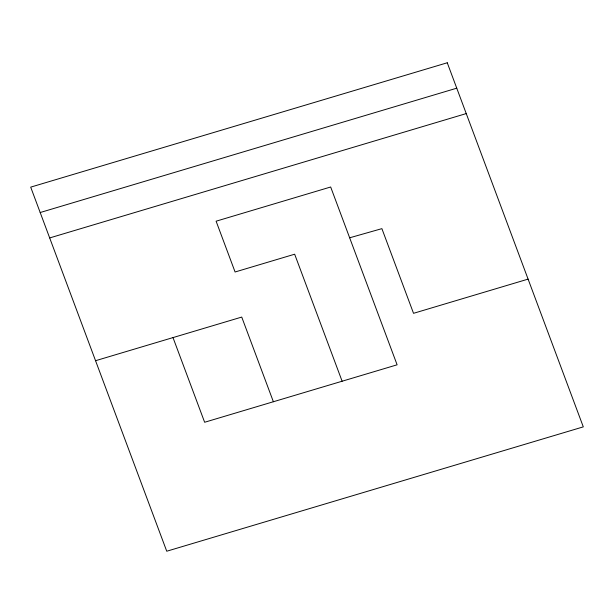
<?xml version="1.0" encoding="UTF-8"?>
<svg xmlns="http://www.w3.org/2000/svg" width="614" height="614" viewBox="0 0 614 614"><rect width="100%" height="100%" fill="white"/><g stroke="black" fill="none" stroke-linecap="round" stroke-linejoin="round"><path stroke-width="0.92" d="M40.194 212.528L456.755 88.178M49.68 237.933L466.241 113.582M95.554 360.71L241.739 317.07L273.376 401.74M528.094 279.117L413.529 313.317L381.893 228.646L349.65 237.795M342.121 381.225L294.659 254.211L235.085 271.994L216.105 221.193L330.67 186.994L397.112 364.808L204.639 422.263L173.002 337.593M447.261 62.774L30.7 187.132L166.739 551.226L583.3 426.868L447.261 62.774"/></g></svg>
